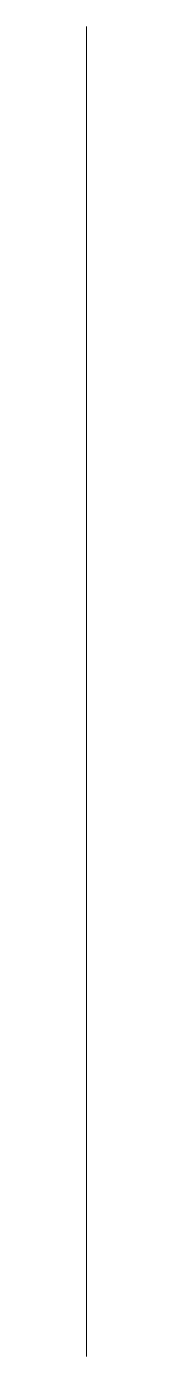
# Model space of a CAD drawing. Header units: millimetres. Extents: x 0 to 0, y -1543 to -823.
import ezdxf

# ---------------------------------------------------------------- set-up
doc = ezdxf.new("R2010")
doc.units = ezdxf.units.MM
doc.header["$MEASUREMENT"] = 0

msp = doc.modelspace()

# ---------------------------------------------------------------- linework, layer by layer
at = {"color": 0, "linetype": 'Continuous', "lineweight": 0}
for p, q in [((0, -822.87, 1002.76), (0, -822.87, 2.76)), ((0, -837.87, 2.76), (0, -822.87, 2.76)), ((0, -822.87, 1002.76), (0, -837.87, 1002.76)), ((0, -822.87, 2.76), (0, -822.87, 1002.76)), ((0, -837.87, 2.76), (0, -822.87, 2.76)), ((0, -837.87, 1002.76), (0, -822.87, 1002.76)), ((0, -837.87, 2.76), (0, -837.87, 1002.76)), ((0, -837.87, 1002.76), (0, -837.87, 2.76)), ((0, -1007.87, 2.76), (0, -837.87, 2.76)), ((0, -837.87, 1002.76), (0, -1007.87, 1002.76)), ((0, -1007.87, 2.76), (0, -837.87, 2.76)), ((0, -1007.87, 1002.76), (0, -837.87, 1002.76)), ((0, -1007.87, 1002.76), (0, -1007.87, 2.76)), ((0, -1022.87, 2.76), (0, -1007.87, 2.76)), ((0, -1007.87, 1002.76), (0, -1022.87, 1002.76)), ((0, -1007.87, 2.76), (0, -1007.87, 1002.76)), ((0, -1022.87, 2.76), (0, -1007.87, 2.76)), ((0, -1022.87, 1002.76), (0, -1007.87, 1002.76)), ((0, -1022.87, 697.76), (0, -1030.87, 697.76)), ((0, -1030.87, 377.76), (0, -1022.87, 377.76)), ((0, -1022.87, 1002.76), (0, -1022.87, 2.76)), ((0, -1022.87, 2.76), (0, -1022.87, 1002.76)), ((0, -1022.87, 697.76), (0, -1030.87, 697.76)), ((0, -1022.87, 377.76), (0, -1030.87, 377.76)), ((0, -1030.87, 697.76), (0, -1030.87, 377.76)), ((0, -1042.87, 697.76), (0, -1030.87, 697.76)), ((0, -1030.87, 377.76), (0, -1122.87, 377.76)), ((0, -1122.87, 377.76), (0, -1030.87, 377.76)), ((0, -1030.87, 697.76), (0, -1042.87, 697.76)), ((0, -1030.87, 377.76), (0, -1030.87, 697.76)), ((0, -1042.87, 686.76), (0, -1542.87, 686.76)), ((0, -1042.87, 686.76), (0, -1042.87, 702.76)), ((0, -1042.87, 318.76), (0, -1042.87, 377.76)), ((0, -1042.87, 302.76), (0, -1042.87, 318.76)), ((0, -1542.87, 702.76), (0, -1042.87, 702.76)), ((0, -1042.87, 686.76), (0, -1042.87, 702.76)), ((0, -1542.87, 686.76), (0, -1042.87, 686.76)), ((0, -1042.87, 702.76), (0, -1542.87, 702.76)), ((0, -1042.87, 302.76), (0, -1542.87, 302.76)), ((0, -1042.87, 302.76), (0, -1042.87, 318.76)), ((0, -1542.87, 302.76), (0, -1042.87, 302.76)), ((0, -1042.87, 318.76), (0, -1542.87, 318.76)), ((0, -1542.87, 318.76), (0, -1042.87, 318.76)), ((0, -1042.87, 318.76), (0, -1042.87, 377.76)), ((0, -1042.87, 377.76), (0, -1042.87, 686.76)), ((0, -1042.87, 377.76), (0, -1042.87, 686.76)), ((0, -1065.87, 537.76), (0, -1074.37, 552.48)), ((0, -1065.87, 417.76), (0, -1074.37, 403.04)), ((0, -1074.37, 432.48), (0, -1065.87, 417.76)), ((0, -1074.37, 403.04), (0, -1065.87, 417.76)), ((0, -1065.87, 417.76), (0, -1074.37, 432.48)), ((0, -1074.37, 523.04), (0, -1065.87, 537.76)), ((0, -1074.37, 643.04), (0, -1065.87, 657.76)), ((0, -1065.87, 657.76), (0, -1074.37, 672.48)), ((0, -1065.87, 537.76), (0, -1074.37, 523.04)), ((0, -1074.37, 552.48), (0, -1065.87, 537.76)), ((0, -1065.87, 657.76), (0, -1074.37, 643.04)), ((0, -1074.37, 672.48), (0, -1065.87, 657.76)), ((0, -1091.37, 403.04), (0, -1074.37, 403.04)), ((0, -1074.37, 552.48), (0, -1091.37, 552.48)), ((0, -1091.37, 523.04), (0, -1074.37, 523.04)), ((0, -1091.37, 643.04), (0, -1074.37, 643.04)), ((0, -1074.37, 672.48), (0, -1091.37, 672.48)), ((0, -1074.37, 403.04), (0, -1091.37, 403.04)), ((0, -1091.37, 432.48), (0, -1074.37, 432.48)), ((0, -1074.37, 432.48), (0, -1091.37, 432.48)), ((0, -1074.37, 523.04), (0, -1091.37, 523.04)), ((0, -1091.37, 552.48), (0, -1074.37, 552.48)), ((0, -1074.37, 643.04), (0, -1091.37, 643.04)), ((0, -1091.37, 672.48), (0, -1074.37, 672.48)), ((0, -1099.87, 417.76), (0, -1091.37, 403.04)), ((0, -1099.87, 537.76), (0, -1091.37, 523.04)), ((0, -1091.37, 552.48), (0, -1099.87, 537.76)), ((0, -1099.87, 657.76), (0, -1091.37, 643.04)), ((0, -1091.37, 672.48), (0, -1099.87, 657.76)), ((0, -1091.37, 403.04), (0, -1099.87, 417.76)), ((0, -1099.87, 417.76), (0, -1091.37, 432.48)), ((0, -1091.37, 432.48), (0, -1099.87, 417.76)), ((0, -1091.37, 523.04), (0, -1099.87, 537.76)), ((0, -1099.87, 537.76), (0, -1091.37, 552.48)), ((0, -1091.37, 643.04), (0, -1099.87, 657.76)), ((0, -1099.87, 657.76), (0, -1091.37, 672.48)), ((0, -1122.87, 686.76), (0, -1122.87, 377.76)), ((0, -1122.87, 377.76), (0, -1122.87, 686.76)), ((0, -1542.87, 702.76), (0, -1542.87, 686.76)), ((0, -1542.87, 318.76), (0, -1542.87, 302.76)), ((0, -1542.87, 686.76), (0, -1542.87, 318.76)), ((0, -1542.87, 686.76), (0, -1542.87, 702.76)), ((0, -1542.87, 318.76), (0, -1542.87, 686.76)), ((0, -1542.87, 302.76), (0, -1542.87, 318.76))]:
    msp.add_line(p, q, dxfattribs=at)
at = {"color": 0, "linetype": 'Continuous', "lineweight": 0, "extrusion": (-1, 0, 0)}
for centre in [(1082.87, 537.76), (1082.87, 537.76), (1082.87, 417.76), (1082.87, 417.76), (1082.87, 657.76)]:
    msp.add_circle(centre, 10, dxfattribs=at)
for centre, radius, start, end in [((1022.87, 697.76), 0.1, 0, 90), ((1082.87, 417.76), 10, 110.55833, 270), ((1082.87, 417.76), 10, 110.55833, 270), ((1082.87, 657.76), 10, 110.55833, 270), ((1082.87, 657.76), 10, 110.55833, 270), ((1082.87, 537.76), 10, 110.55833, 270), ((1082.87, 537.76), 10, 110.55833, 270), ((1082.87, 537.76), 10, 90, 349.5811), ((1082.87, 417.76), 10, 90, 270), ((1082.87, 537.76), 10, 90, 270), ((1082.87, 657.76), 10, 90, 270), ((1082.87, 417.76), 10, 349.5811, 90), ((1082.87, 417.76), 10, 270, 349.5811), ((1082.87, 417.76), 10, 270, 90), ((1082.87, 657.76), 10, 349.5811, 90), ((1082.87, 657.76), 10, 270, 349.5811), ((1082.87, 537.76), 10, 270, 90), ((1082.87, 657.76), 10, 270, 90), ((1082.87, 537.76), 10, 349.5811, 90), ((1082.87, 537.76), 10, 270, 349.5811)]:
    msp.add_arc(centre, radius, start, end, dxfattribs=at)

doc.saveas('drawing.dxf')
